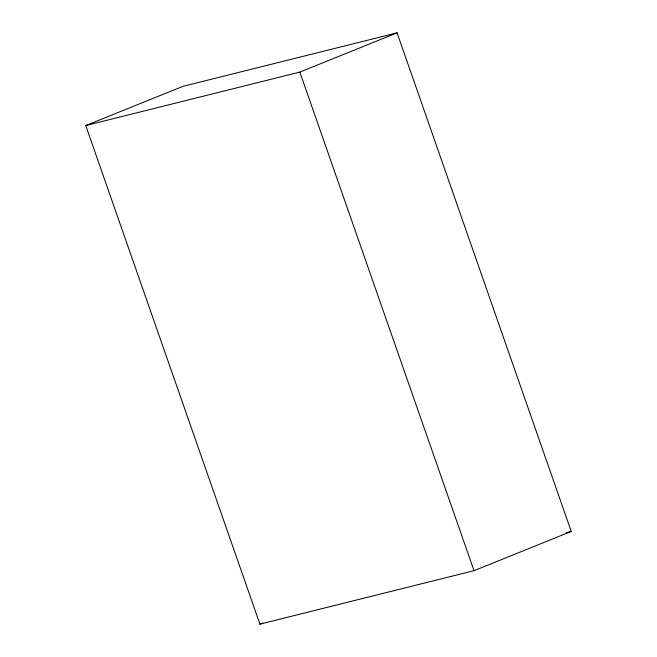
<?xml version="1.0" encoding="UTF-8"?>
<svg xmlns="http://www.w3.org/2000/svg" width="657" height="657" viewBox="0 0 657 657"><rect width="100%" height="100%" fill="white"/><g stroke="black" fill="none" stroke-linecap="round" stroke-linejoin="round"><path stroke-width="0.99" d="M85.755 125.553L182.983 86.322L397.074 32.85L571.245 531.447L474.017 570.678L259.926 624.15L85.755 125.553L299.847 72.089L397.074 32.85M259.926 624.15L262.759 623.008M566.26 532.687L571.245 531.447M299.847 72.089L474.017 570.678"/></g></svg>
